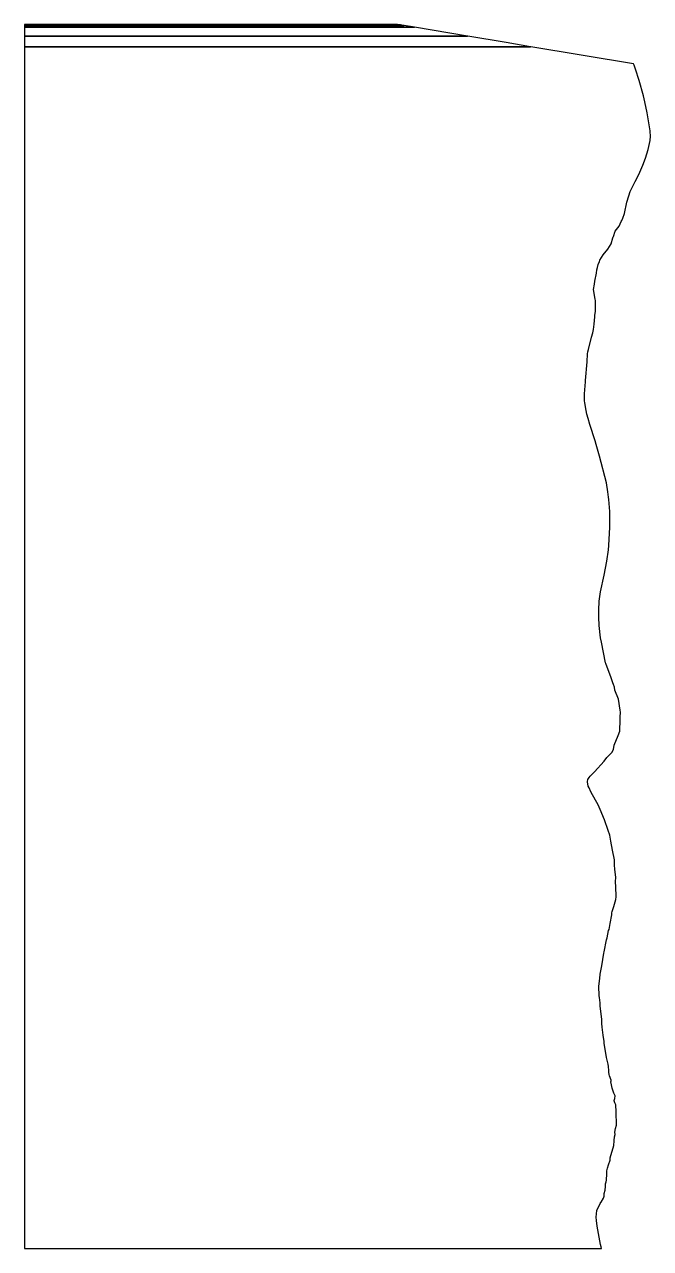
# Model space of a CAD drawing. Extents: x -56 to 38, y -92 to 92.
import ezdxf

# ---------------------------------------------------------------- set-up
doc = ezdxf.new("R2010")
doc.units = 0
doc.layers.add('33_99000', color=7, linetype='CONTINUOUS')

msp = doc.modelspace()

# ---------------------------------------------------------------- linework, layer by layer
at = {"layer": '33_99000', "color": 5}
for points in [[(-56.17, 91.76401), (0.305, 91.761), (-0.094, 91.829), (-56.17, 91.829), (-56.17, 91.76401)], [(-46.48, 91.72401), (0.528, 91.72401), (0.334, 91.757), (-56.17, 91.757), (-56.17, 91.72401), (-46.48, 91.72401)], [(-56.17, 91.715), (-56.17, 91.67001), (0.853, 91.67001), (0.535, 91.72401), (-56.17, 91.72401), (-56.17, 91.715)], [(-56.17, 91.50401), (-56.17, 91.40701), (2.429, 91.40701), (0.876, 91.665), (-56.17, 91.665), (-56.17, 91.50401)], [(-56.17, 90.63), (-56.17, 90.07401), (10.421, 90.07401), (2.453, 91.40301), (-56.17, 91.40301), (-56.17, 90.63)], [(16.228, 89.103), (10.465, 90.066), (-56.17, 90.066), (-56.17, 88.493), (19.889, 88.493), (16.228, 89.103)], [(-56.17, 78.856), (-56.17, -92.11401), (30.541, -92.11401), (30.478, -91.84801), (30.38, -91.494), (29.881, -88.77901), (29.771, -87.89101), (29.737, -87.409), (29.826, -86.38901), (30.354, -85.344), (30.451, -85.176), (30.473, -85.12501), (30.836, -84.555), (30.931, -84.235), (30.929, -83.967), (30.954, -83.844), (31.103, -83.32401), (31.105, -83.22301), (31.171, -82.902), (31.142, -82.62701), (31.144, -82.494), (31.168, -82.386), (31.26, -82.08501), (31.286, -81.84901), (31.345, -80.87901), (31.363, -80.758), (31.348, -80.644), (31.349, -80.44901), (31.449, -80.021), (31.579, -79.52901), (31.856, -78.83501), (31.87, -78.511), (32.418, -76.638), (32.464, -75.928), (32.472, -75.897), (32.491, -75.341), (32.58, -74.98801), (32.563, -74.624), (32.655, -74.10201), (32.793, -73.593), (32.81, -73.2), (32.816, -72.832), (32.737, -72.314), (32.725, -71.73801), (32.753, -71.356), (32.756, -71.161), (32.719, -70.925), (32.716, -70.589), (32.696, -70.525), (32.53, -70.229), (32.448, -69.92101), (32.45, -69.89301), (32.565, -69.54601), (32.575, -69.194), (32.377, -68.76601), (32.166, -68.012), (32.069, -67.523), (31.944, -67.061), (31.978, -66.89301), (31.974, -66.83501), (31.751, -66.14101), (31.679, -65.939), (31.66, -65.591), (31.635, -65.353), (31.61, -64.784), (31.533, -64.40501), (31.293, -63.403), (31.195, -62.737), (31.142, -62.495), (30.961, -61.268), (30.963, -61.01), (30.804, -60.058), (30.64, -58.845), (30.609, -58.322), (30.592, -57.696), (30.354, -55.63), (30.339, -55.198), (30.256, -54.382), (30.195, -54.155), (30.161, -52.687), (30.27, -51.519), (30.358, -50.866), (30.597, -49.63), (30.916, -47.745), (30.965, -47.533), (31.309, -45.731), (31.397, -45.422), (31.618, -44.332), (31.707, -44.171), (31.852, -43.268), (32.076, -41.986), (32.092, -41.664), (32.14, -41.462), (32.394, -40.73), (32.615, -40.023), (32.696, -39.642), (32.759, -39.283), (32.759, -39.078), (32.658, -36.833), (32.71, -36.492), (32.701, -36.344), (32.551, -35.086), (32.519, -34.503), (32.484, -34.18), (32.476, -33.679), (32.213, -32.256), (31.938, -30.922), (31.848, -30.303), (31.777, -30.01), (31.523, -29.3), (30.986, -27.688), (30.342, -26.127), (30.193, -25.772), (30.085, -25.563), (28.944, -23.466), (28.694, -22.898), (28.559, -22.617), (28.42, -21.977), (28.447, -21.914), (28.48, -21.615), (28.708, -21.337), (28.842, -21.149), (28.896, -21.1), (29.504, -20.459), (30.936, -18.899), (31.355, -18.346), (32.138, -17.539), (32.308, -17.195), (32.337, -17.163), (32.339, -17.109), (32.44, -16.452), (33.07, -15.018), (33.294, -14.364), (33.305, -14.315), (33.345, -12.69), (33.341, -12.032), (33.38, -11.754), (33.389, -11.493), (33.361, -11.203), (33.092, -9.569), (32.572, -8.218), (32.494, -7.746), (32.328, -7.348), (32.272, -7.111), (32.059, -6.529), (31.997, -6.339), (31.195, -4.201), (31.161, -4.083), (30.524, -0.993), (30.417, -0.321), (30.18, 1.504), (30.12, 2.781), (30.127, 3.805), (30.217, 5.172), (30.415, 6.581), (30.939, 9.086), (31.353, 11.193), (31.596, 12.864), (31.644, 13.553), (31.792, 16.285), (31.81, 17.14), (31.805, 17.389), (31.812, 18.663), (31.635, 20.456), (31.616, 20.792), (31.509, 21.621), (31.284, 22.938), (30.261, 26.969), (29.75, 28.693), (29.586, 29.274), (28.803, 31.704), (28.537, 32.621), (28.364, 33.285), (28.138, 34.375), (28.018, 35.04), (28.007, 35.213), (28.004, 36.108), (27.988, 36.331), (28.144, 38.131), (28.15, 38.32), (28.403, 41.131), (28.434, 42.332), (28.471, 42.649), (28.578, 42.988), (29.067, 44.83), (29.23, 45.507), (29.328, 46.011), (29.434, 46.818), (29.559, 47.875), (29.565, 48.155), (29.634, 48.684), (29.651, 49.716), (29.65, 50.335), (29.615, 50.554), (29.321, 52.017), (29.494, 52.781), (29.563, 53.259), (29.783, 54.477), (29.833, 54.943), (29.927, 55.285), (30.04, 55.783), (30.244, 56.199), (30.314, 56.419), (30.802, 57.216), (31.473, 58.043), (32.006, 58.87), (32.268, 59.756), (32.314, 59.898), (32.358, 59.99), (32.621, 60.792), (33.202, 61.541), (33.524, 62.213), (33.61, 62.372), (33.77, 62.723), (33.977, 63.406), (34.352, 65.118), (34.378, 65.277), (34.855, 66.721), (35.596, 68.248), (35.837, 68.67001), (36.33, 69.65501), (36.774, 70.71101), (37.165, 71.72301), (37.568, 73.042), (37.854, 74.37801), (37.912, 75.028), (37.865, 75.746), (37.854, 75.828), (37.385, 78.565), (37.058, 80.22601), (36.842, 81.111), (36.195, 83.39201), (36, 84.012), (35.863, 84.50401), (35.445, 85.70801), (35.369, 85.908), (19.902, 88.491), (-56.17, 88.491), (-56.17, 78.856)]]:
    msp.add_lwpolyline(points, dxfattribs=at)

doc.saveas('drawing.dxf')
